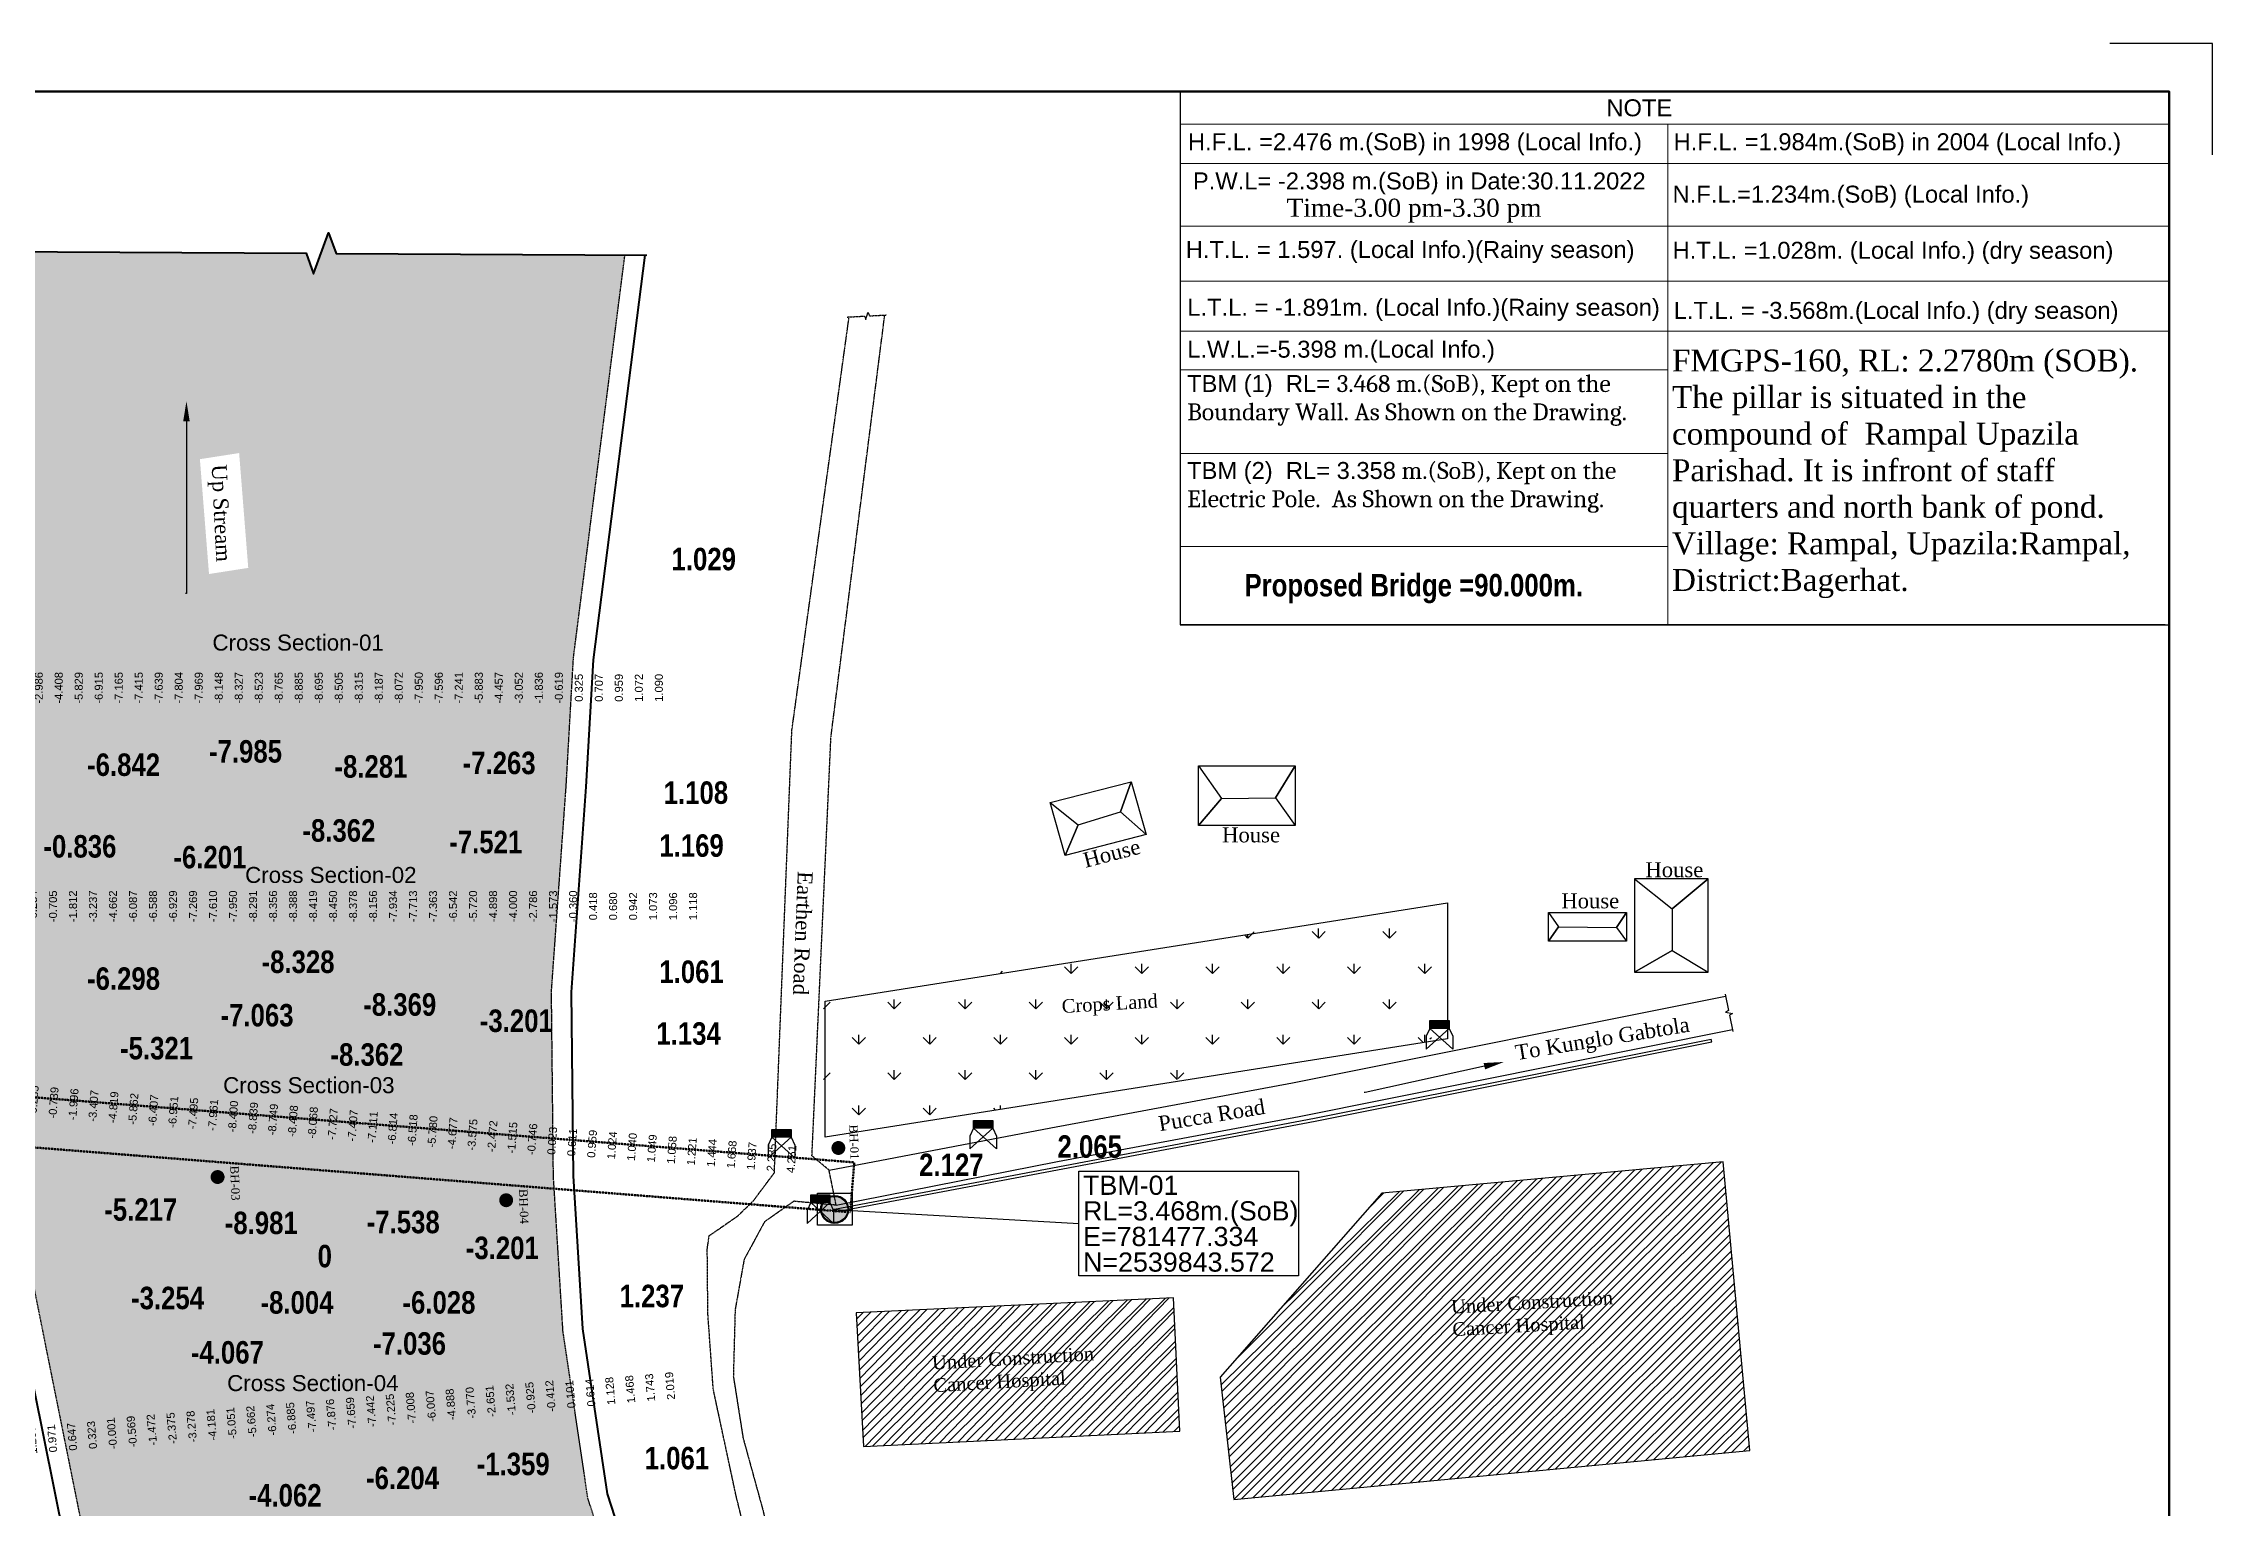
# Model space of a CAD drawing. Header units: inches. Extents: x 215676 to 3518780154, y 2761699 to 325936546.
# Drawn here: x 111627439 to 111844314, y 9434674 to 9581144 of the extents above; entities that cross this region are included whole.
import ezdxf
from ezdxf import colors
from ezdxf.entities.mleader import LeaderData, LeaderLine
from ezdxf.enums import TextEntityAlignment as Align
from ezdxf.math import Vec2, Vec3

# ---------------------------------------------------------------- set-up
doc = ezdxf.new("R2010")
doc.units = ezdxf.units.IN
doc.header["$LTSCALE"] = 20
doc.header["$MEASUREMENT"] = 0
doc.linetypes.add('DASHED', pattern=[0.75, 0.5, -0.25])
doc.linetypes.add('DASHED2', pattern=[0.375, 0.25, -0.125])
for name, color, linetype in [('BM_TBM', 1, 'Continuous'), ('BORE HOLE', 1, 'Continuous'), ('Chainage_TXT', 7, 'Continuous'), ('Crops Land', 74, 'Continuous'), ('ELECTRIC POLE', 1, 'Continuous'), ('proposed', 1, 'Continuous'), ('RL', 1, 'Continuous'), ('Text', 7, 'Continuous')]:
    doc.layers.add(name, color=color, linetype=linetype)
for name, color, linetype, lineweight in [('Boundary wall', 3, 'Continuous', 30), ('BUILDING', 5, 'Continuous', 30), ('KATCHA ROAD', 7, 'Continuous', 20), ('KHAL+RIVER BANK', 160, 'Continuous', 18), ('Pucca Road', 1, 'Continuous', 30), ('SHED', 7, 'Continuous', 30), ('Water Body', 4, 'Continuous', 18), ('Water Line', 4, 'DASHED', 18)]:
    doc.layers.add(name, color=color, linetype=linetype, lineweight=lineweight)
doc.styles.add('MtXpl_Arial_Narrow', font='ARIALNB.TTF')
doc.styles.get("Standard").update_dxf_attribs({"font": 'times.ttf', "height": 1})
doc.styles.add('SWIS', font='times.ttf')
doc.styles.add('text', font='arial.ttf')
doc.styles.add('TR', font='times.ttf')
doc.dimstyles.get("Standard").update_dxf_attribs({"dimtxt": 0.18, "dimasz": 0.18, "dimexe": 0.18, "dimexo": 0.0625, "dimgap": 0.09, "dimtad": 0, "dimtih": 1, "dimtoh": 1, "dimdec": 4, "dimzin": 0, "dimdsep": 46, "dimtxsty": 'Standard', "dimcen": 0.09, "dimadec": 0, "dimazin": 0, "dimtfac": 1, "dimtdec": 4, "dimtofl": 0, "dimtmove": 0, "dimatfit": 3, "dimfxl": 1, "dimtolj": 1, "dimtzin": 0, "dimarcsym": 0})

# ---------------------------------------------------------------- blocks, each defined once
blk = doc.blocks.new('eeee')
at = {"layer": 'ELECTRIC POLE'}
for p, q in [((353314.0216475676, 2673551.64898157), (353315.7394676891, 2673551.64898157)), ((353314.0216475676, 2673550.959405303), (353314.0216475676, 2673551.64898157)), ((353315.7394676891, 2673551.64898157), (353315.7394676891, 2673550.959405303)), ((353314.0216475676, 2673550.959405303), (353313.699718081, 2673550.258974852)), ((353313.699718081, 2673549.118617038), (353315.7394676891, 2673550.959405303)), ((353313.699718081, 2673550.258974852), (353313.699718081, 2673549.118617038)), ((353315.7394676891, 2673550.959405303), (353314.0216475676, 2673550.959405303)), ((353316.0613971761, 2673549.118617038), (353314.0216475676, 2673550.959405303)), ((353315.7394676891, 2673550.959405303), (353316.0613971761, 2673550.258974852)), ((353316.0613971761, 2673550.258974852), (353316.0613971761, 2673549.118617038))]:
    blk.add_line(p, q, dxfattribs=at)
blk.add_solid([(353314.0216475676, 2673551.64898157), (353315.7394676891, 2673551.64898157), (353314.0216475676, 2673550.959405303), (353315.7394676891, 2673550.959405303)], dxfattribs=at)
blk = doc.blocks.new('jhg')
at = {"layer": 'RL', "lineweight": 5, "style": 'text'}
for s, p in [('1.489', (772845.2215620347, 2500598.103621385)), ('1.028', (772847.2215620347, 2500598.103621385)), ('0.568', (772849.2215620347, 2500598.103621385)), ('0.108', (772851.2215620347, 2500598.103621385)), ('-0.863', (772853.2215620347, 2500598.103621385)), ('-1.882', (772855.2215620347, 2500598.103621385)), ('-2.986', (772857.2215620347, 2500598.103621385)), ('-4.408', (772859.2215620347, 2500598.103621385)), ('-5.829', (772861.2215620347, 2500598.103621385)), ('-6.915', (772863.2215620347, 2500598.103621385)), ('-7.165', (772865.2215620347, 2500598.103621385)), ('-7.415', (772867.2215620347, 2500598.103621385)), ('-7.639', (772869.2215620347, 2500598.103621385)), ('-7.804', (772871.2215620347, 2500598.103621385)), ('-7.969', (772873.2215620347, 2500598.103621385)), ('-8.148', (772875.2215620347, 2500598.103621385)), ('-8.327', (772877.2215620347, 2500598.103621385)), ('-8.523', (772879.2215620347, 2500598.103621385)), ('-8.765', (772881.2215620347, 2500598.103621385)), ('-8.885', (772883.2215620347, 2500598.103621385)), ('-8.695', (772885.2215620347, 2500598.103621385)), ('-8.505', (772887.2215620347, 2500598.103621385)), ('-8.315', (772889.2215620347, 2500598.103621385)), ('-8.187', (772891.2215620347, 2500598.103621385)), ('-8.072', (772893.2215620347, 2500598.103621385)), ('-7.950', (772895.2215620347, 2500598.103621385)), ('-7.596', (772897.2215620347, 2500598.103621385)), ('-7.241', (772899.2215620347, 2500598.103621385)), ('-5.883', (772901.2215620347, 2500598.103621385)), ('-4.457', (772903.2215620347, 2500598.103621385)), ('-3.052', (772905.2215620347, 2500598.103621385)), ('-1.836', (772907.2215620347, 2500598.103621385)), ('-0.619', (772909.2215620347, 2500598.103621385)), ('0.325', (772911.2215620347, 2500598.103621385)), ('0.707', (772913.2215620347, 2500598.103621385)), ('0.959', (772915.2215620347, 2500598.103621385)), ('1.072', (772917.2215620347, 2500598.103621385)), ('1.090', (772919.2215620347, 2500598.103621385))]:
    blk.add_text(s, height=0.8, rotation=90, dxfattribs=at).set_placement(p, align=Align.MIDDLE_CENTER)
blk = doc.blocks.new('zxbzcbzb')
at = {"layer": 'RL', "lineweight": 5, "style": 'text'}
for s, p in [('1.044', (772845.8975965708, 2500599.668045709)), ('1.389', (772847.8975965708, 2500599.668045709)), ('1.733', (772849.8975965708, 2500599.668045709)), ('0.709', (772851.8975965708, 2500599.668045709)), ('0.137', (772853.8975965708, 2500599.668045709)), ('-0.284', (772855.8975965708, 2500599.668045709)), ('-0.705', (772857.8975965708, 2500599.668045709)), ('-1.812', (772859.8975965708, 2500599.668045709)), ('-3.237', (772861.8975965708, 2500599.668045709)), ('-4.662', (772863.8975965708, 2500599.668045709)), ('-6.087', (772865.8975965708, 2500599.668045709)), ('-6.588', (772867.8975965708, 2500599.668045709)), ('-6.929', (772869.8975965708, 2500599.668045709)), ('-7.269', (772871.8975965708, 2500599.668045709)), ('-7.610', (772873.8975965708, 2500599.668045709)), ('-7.950', (772875.8975965708, 2500599.668045709)), ('-8.291', (772877.8975965708, 2500599.668045709)), ('-8.356', (772879.8975965708, 2500599.668045709)), ('-8.388', (772881.8975965708, 2500599.668045709)), ('-8.419', (772883.8975965708, 2500599.668045709)), ('-8.450', (772885.8975965708, 2500599.668045709)), ('-8.378', (772887.8975965708, 2500599.668045709)), ('-8.156', (772889.8975965708, 2500599.668045709)), ('-7.934', (772891.8975965708, 2500599.668045709)), ('-7.713', (772893.8975965708, 2500599.668045709)), ('-7.363', (772895.8975965708, 2500599.668045709)), ('-6.542', (772897.8975965708, 2500599.668045709)), ('-5.720', (772899.8975965708, 2500599.668045709)), ('-4.898', (772901.8975965708, 2500599.668045709)), ('-4.000', (772903.8975965708, 2500599.668045709)), ('-2.786', (772905.8975965708, 2500599.668045709)), ('-1.573', (772907.8975965708, 2500599.668045709)), ('-0.360', (772909.8975965708, 2500599.668045709)), ('0.418', (772911.8975965708, 2500599.668045709)), ('0.680', (772913.8975965708, 2500599.668045709)), ('0.942', (772915.8975965708, 2500599.668045709)), ('1.073', (772917.8975965708, 2500599.668045709)), ('1.096', (772919.8975965708, 2500599.668045709)), ('1.118', (772921.8975965708, 2500599.668045709))]:
    blk.add_text(s, height=0.8, rotation=90, dxfattribs=at).set_placement(p, align=Align.MIDDLE_CENTER)
blk = doc.blocks.new('sdbfndn')
at = {"layer": 'RL', "lineweight": 5, "style": 'text'}
for s, p in [('2.169', (772886.1474310823, 2500595.00364748)), ('1.720', (772888.1474310823, 2500595.00364748)), ('0.913', (772890.1474310823, 2500595.00364748)), ('0.270', (772892.1474310823, 2500595.00364748)), ('-0.235', (772894.1474310823, 2500595.00364748)), ('-0.739', (772896.1474310823, 2500595.00364748)), ('-1.996', (772898.1474310823, 2500595.00364748)), ('-3.407', (772900.1474310823, 2500595.00364748)), ('-4.819', (772902.1474310823, 2500595.00364748)), ('-5.862', (772904.1474310823, 2500595.00364748)), ('-6.407', (772906.1474310823, 2500595.00364748)), ('-6.951', (772908.1474310823, 2500595.00364748)), ('-7.495', (772910.1474310823, 2500595.00364748)), ('-7.961', (772912.1474310823, 2500595.00364748)), ('-8.400', (772914.1474310823, 2500595.00364748)), ('-8.839', (772916.1474310823, 2500595.00364748)), ('-8.749', (772918.1474310823, 2500595.00364748)), ('-8.408', (772920.1474310823, 2500595.00364748)), ('-8.068', (772922.1474310823, 2500595.00364748)), ('-7.727', (772924.1474310823, 2500595.00364748)), ('-7.407', (772926.1474310823, 2500595.00364748)), ('-7.111', (772928.1474310823, 2500595.00364748)), ('-6.814', (772930.1474310823, 2500595.00364748)), ('-6.518', (772932.1474310823, 2500595.00364748)), ('-5.780', (772934.1474310823, 2500595.00364748)), ('-4.677', (772936.1474310823, 2500595.00364748)), ('-3.575', (772938.1474310823, 2500595.00364748)), ('-2.472', (772940.1474310823, 2500595.00364748)), ('-1.515', (772942.1474310823, 2500595.00364748)), ('-0.746', (772944.1474310823, 2500595.00364748)), ('0.023', (772946.1474310823, 2500595.00364748)), ('0.611', (772948.1474310823, 2500595.00364748)), ('0.959', (772950.1474310823, 2500595.00364748)), ('1.024', (772952.1474310823, 2500595.00364748)), ('1.040', (772954.1474310823, 2500595.00364748)), ('1.049', (772956.1474310823, 2500595.00364748)), ('1.058', (772958.1474310823, 2500595.00364748)), ('1.221', (772960.1474310823, 2500595.00364748)), ('1.444', (772962.1474310823, 2500595.00364748)), ('1.668', (772964.1474310823, 2500595.00364748)), ('1.937', (772966.1474310823, 2500595.00364748)), ('2.235', (772968.1474310823, 2500595.00364748)), ('4.251', (772970.1474310823, 2500595.00364748))]:
    blk.add_text(s, height=0.8, rotation=90, dxfattribs=at).set_placement(p, align=Align.MIDDLE_CENTER)
blk = doc.blocks.new('dfgnfgjm')
at = {"layer": 'RL', "lineweight": 5, "style": 'text'}
for s, p in [('1.809', (773051.0267442473, 2500607.305582792)), ('1.860', (773053.0267442473, 2500607.305582792)), ('1.765', (773055.0267442473, 2500607.305582792)), ('1.512', (773057.0267442473, 2500607.305582792)), ('1.260', (773059.0267442473, 2500607.305582792)), ('0.971', (773061.0267442473, 2500607.305582792)), ('0.647', (773063.0267442473, 2500607.305582792)), ('0.323', (773065.0267442473, 2500607.305582792)), ('-0.001', (773067.0267442473, 2500607.305582792)), ('-0.569', (773069.0267442473, 2500607.305582792)), ('-1.472', (773071.0267442473, 2500607.305582792)), ('-2.375', (773073.0267442473, 2500607.305582792)), ('-3.278', (773075.0267442473, 2500607.305582792)), ('-4.181', (773077.0267442473, 2500607.305582792)), ('-5.051', (773079.0267442473, 2500607.305582792)), ('-5.662', (773081.0267442473, 2500607.305582792)), ('-6.274', (773083.0267442473, 2500607.305582792)), ('-6.885', (773085.0267442473, 2500607.305582792)), ('-7.497', (773087.0267442473, 2500607.305582792)), ('-7.876', (773089.0267442473, 2500607.305582792)), ('-7.659', (773091.0267442473, 2500607.305582792)), ('-7.442', (773093.0267442473, 2500607.305582792)), ('-7.225', (773095.0267442473, 2500607.305582792)), ('-7.008', (773097.0267442473, 2500607.305582792)), ('-6.007', (773099.0267442473, 2500607.305582792)), ('-4.888', (773101.0267442473, 2500607.305582792)), ('-3.770', (773103.0267442473, 2500607.305582792)), ('-2.651', (773105.0267442473, 2500607.305582792)), ('-1.532', (773107.0267442473, 2500607.305582792)), ('-0.925', (773109.0267442473, 2500607.305582792)), ('-0.412', (773111.0267442473, 2500607.305582792)), ('0.101', (773113.0267442473, 2500607.305582792)), ('0.614', (773115.0267442473, 2500607.305582792)), ('1.128', (773117.0267442473, 2500607.305582792)), ('1.468', (773119.0267442473, 2500607.305582792)), ('1.743', (773121.0267442473, 2500607.305582792)), ('2.019', (773123.0267442473, 2500607.305582792))]:
    blk.add_text(s, height=0.8, rotation=90, dxfattribs=at).set_placement(p, align=Align.MIDDLE_CENTER)

msp = doc.modelspace()

# ---------------------------------------------------------------- hatches: boundary and pattern name
at = {"layer": 'BM_TBM', "ltscale": 0.2}
h = msp.add_hatch(color=2, dxfattribs=at)
h.set_gradient(color1=(255, 255, 0), color2=(255, 255, 92), one_color=1, tint=0.6800000071525574)
edge = h.paths.add_edge_path()
edge.add_ellipse((111706546.0034332, 9464502.897827148), major_axis=(941.6691610913823, 941.6691610913823), ratio=0.9999999985270128, start_angle=0, end_angle=360)
h = msp.add_hatch(color=2, dxfattribs=at)
h.set_gradient(color1=(255, 255, 0), color2=(255, 255, 92), one_color=1, tint=0.6800000071525574)
edge = h.paths.add_edge_path()
edge.add_ellipse((111706546.0034332, 9464502.897827148), major_axis=(941.6691610913823, 941.6691610913823), ratio=0.9999999985270128, start_angle=0, end_angle=360)
at = {"layer": 'BORE HOLE', "ltscale": 0.2}
for points in [[(111707565.9668884, 9470917.236291885, 1), (111706279.7882843, 9470382.62396431, 1)], [(111645499.7193451, 9468011.956142426, 1), (111644213.540741, 9467477.34381485, 1)], [(111674349.7545929, 9465690.551605225, 1), (111673063.576004, 9465155.939277649, 1)]]:
    msp.add_hatch(color=256, dxfattribs=at).paths.add_polyline_path(points)
at = {"layer": 'BUILDING', "lineweight": 20, "ltscale": 0.2}
h = msp.add_hatch(dxfattribs=at)
h.set_pattern_fill('ANSI32', color=256, scale=3371.745232298785, style=0)
h.set_pattern_definition([(45, (-660745079.9965668, -2491106631.102173), (-894.0689693219556, 894.0689693219558), []), (45, (-660744483.9505768, -2491106631.102173), (-894.0689693219556, 894.0689693219558), [])])
h.paths.add_polyline_path([(111745105.2089996, 9447738.414318085), (111746448.6653748, 9435488.012458801), (111798052.6322174, 9440387.501699448), (111795373.8406525, 9469259.538835526), (111761245.126297, 9466129.5817585)])
h.paths.add_polyline_path([(111740425.2578125, 9455676.565038681), (111708698.0015106, 9454155.607416153), (111709422.0135193, 9440791.67432785), (111741066.1085052, 9442308.385976791)])
h.paths.add_polyline_path([(111767990.7400581, 9450956.637590596), (111784543.9204141, 9451925.646982515), (111784240.7724339, 9457104.196573956), (111767687.5920779, 9456135.187182037)], flags=24)
h.paths.add_polyline_path([(111716099.0299904, 9445356.835012624), (111732652.2103463, 9446325.844404543), (111732349.0623661, 9451504.393995984), (111715795.8820102, 9450535.384604065)], flags=24)
at = {"layer": 'Crops Land'}
h = msp.add_hatch(dxfattribs=at)
h.set_pattern_fill('GRASS', color=256, scale=5000)
h.set_pattern_definition([(90, (-660745079.9965668, -2491106631.102173), (-3535.533904999999, 3535.533904999999), [937.5, -6133.567814999999]), (45, (-660745079.9965668, -2491106631.102173), (-3535.533905932738, 3535.533905932738), [937.5000000000001, -4062.5]), (135, (-660745079.9965668, -2491106631.102173), (-3535.533905932738, -3535.533905932738), [937.5, -4062.5])])
h.paths.add_polyline_path([(111767830.3984222, 9481578.420684814), (111767830.3984222, 9495168.9920578), (111705602.7462311, 9485337.514032364), (111705602.7462311, 9471746.942659378)])
h.paths.add_polyline_path([(111728928.264605, 9483318.754916176), (111738987.9740047, 9483907.641926331), (111738818.8435309, 9486796.826757574), (111728759.1341311, 9486207.939747421)], flags=24)
at = {"layer": 'Water Line', "linetype": 'Continuous', "lineweight": 9, "ltscale": 15, "true_color": 0x7aafdf}
h = msp.add_hatch(dxfattribs=at)
h.set_pattern_fill('ANSI33', color=143, scale=8000, angle=25)
h.set_pattern_definition([(70, (-660745079.9965668, -2491106631.102173), (-1879.385241571816, 684.0402866513374), []), (70, (-660743798.2837982, -2491106033.429696), (-1879.385241571816, 684.0402866513374), [999.9999999999994, -499.9999999999997])])
h.paths.add_polyline_path([(111680436.0011749, 9519671.77158928), (111685580.553421, 9559962.20834732), (111656696.2905273, 9560134.175106049), (111655958.5717316, 9562199.211807251), (111654434.0624847, 9558086.999031067), (111653696.343689, 9560152.035736084), (111624817.3181458, 9560323.97131157), (111622829.4805298, 9546872.626403809), (111621208.5013123, 9536275.814277649), (111620512.6312256, 9516954.05693245), (111621475.2111053, 9499864.423732758), (111622996.6079865, 9478205.075429916), (111623166.2949829, 9477079.740093231), (111678380.8221588, 9472777.00863266), (111678237.7619171, 9486312.969892502), (111679710.7558441, 9506906.403596878)])
h.paths.add_polyline_path([(111678380.8221588, 9472777.00863266), (111623166.2949829, 9477079.740093231), (111624143.2457275, 9470600.76817894), (111678569.2661438, 9465606.586093903), (111678433.3370361, 9467808.19706726)])
h.paths.add_polyline_path([(111678569.2661438, 9465606.586093903), (111624143.2457275, 9470600.76817894), (111625419.3378296, 9462137.941532135), (111631497.4082794, 9431945.098218918), (111636723.6602783, 9411331.420240402), (111648005.3448639, 9386104.331453323), (111661974.6630707, 9363128.535959244), (111682853.5872955, 9370164.3794384), (111684222.349884, 9368451.167675018), (111684327.7465057, 9372835.607656479), (111685696.5091095, 9371122.39589119), (111706603.1754608, 9378167.588001251), (111695138.5572205, 9400833.997255325), (111686544.9447479, 9421150.038619995), (111681881.9163513, 9435594.815158844), (111679388.6449127, 9452335.306316376)])
h.paths.add_polyline_path([(111643087.6606293, 9539550.192918777), (111643998.3086243, 9528063.528446198), (111647921.2411346, 9528675.941785812), (111647010.5931396, 9540162.606258392)], flags=16)

# ---------------------------------------------------------------- linework, layer by layer
at = {"lineweight": 25}
for p, q in [((111839973.5179138, 9576324.67250061, 1.452741127394574e-06), (111741087.6460571, 9576323.763153076, 1.452741127394574e-06)), ((111741087.6460571, 9576323.763153076, 1.452741127394574e-06), (111741088.1562805, 9522985.668359756, 1.452741127394574e-06)), ((111839974.0281372, 9522986.57770729, 1.452741127394574e-06), (111839973.5179138, 9576324.67250061, 1.452741127394574e-06)), ((111741088.1562805, 9522985.668359756, 1.452741127394574e-06), (111839974.0281372, 9522986.57770729, 1.452741127394574e-06))]:
    msp.add_line(p, q, dxfattribs=at)
at = {"lineweight": 15}
for p, q in [((111741087.6772308, 9573072.427505493, 1.488188772214016e-06), (111839973.5478821, 9573073.336854935, 1.488188772214016e-06)), ((111789837.6040802, 9573072.875528336, 1.488188772214016e-06), (111789837.8338623, 9546048.50261879, 1.488188772214016e-06)), ((111741087.7123108, 9569135.902507782, 1.488188772214016e-06), (111839973.5841675, 9569136.811853409, 1.488188772214016e-06)), ((111741087.7701416, 9562861.723930359, 1.488188772214016e-06), (111839973.6419983, 9562862.6332798, 1.488188772214016e-06)), ((111741087.8208923, 9557355.521913528, 1.488188772214016e-06), (111839973.692749, 9557356.431264877, 1.488188772214016e-06)), ((111741087.8670044, 9552351.580732346, 1.488188772214016e-06), (111839973.7388611, 9552352.49007988, 1.488188772214016e-06)), ((111741087.9156647, 9548498.307815552, 1.488188772214016e-06), (111789837.811264, 9548498.783569336, 1.488188772214016e-06)), ((111789837.8338623, 9546048.50261879, 1.488188772214016e-06), (111789838.0464325, 9522986.116380692, 1.488188772214016e-06)), ((111741087.9928284, 9540128.284542084, 1.488188772214016e-06), (111789837.8884277, 9540128.760295868, 1.488188772214016e-06)), ((111741088.0642853, 9530815.17103386, 1.488188772214016e-06), (111789837.9742737, 9530815.646783829, 1.488188772214016e-06))]:
    msp.add_line(p, q, dxfattribs=at)
msp.add_lwpolyline([(111487173.5179138, 9326844.67250061), (111839973.5179138, 9326844.67250061), (111839973.5179138, 9576324.67250061), (111487173.5179138, 9576324.67250061)], close=True)
at = {"lineweight": 50}
msp.add_lwpolyline([(111487173.5179138, 9326844.67250061), (111839973.5179138, 9326844.67250061), (111839973.5179138, 9576324.67250061), (111487173.5179138, 9576324.67250061)], close=True, dxfattribs=at)
at = {"lineweight": 25}
msp.add_lwpolyline([(111741087.477478, 9522987.152210236), (111839554.4392395, 9522986.91495514), (111741087.4774933, 9522987.152210236), (111813503.6193848, 9522986.977724075)], dxfattribs=at)
at = {"elevation": -10495.00355915564}
msp.add_lwpolyline([(111730957.7444305, 9468323.768770218), (111752915.238266, 9468323.768770218), (111752915.238266, 9457869.47857666), (111730957.7444305, 9457869.47857666)], close=True, dxfattribs=at)
at = {"layer": 'BM_TBM', "elevation": -8464.184627298235}
msp.add_lwpolyline([(111704845.8371124, 9466121.459415436), (111708288.8166962, 9466121.459415436), (111708288.8166962, 9462926.163633347), (111704845.8371124, 9462926.163633347)], close=True, dxfattribs=at)
at = {"layer": 'BM_TBM'}
for major_axis, ratio, start_param, end_param in [((941.6691610913823, 941.6691610913823), 0.9999999985270126, 5.497787143045644, 11.78097245022523), ((941.6691610913823, 941.6691610913823), 0.9999999985270126, 5.497787143045644, 11.78097245022523), ((-987.5904524701356, 987.5904524701365), 0.9999999992006499, 3.926990817386916, 10.2101761245665), ((-987.5904524701356, 987.5904524701365), 0.9999999992006499, 3.926990817386916, 10.2101761245665), ((972.2833554080814, 972.2833554080814), 0.999999998828293, 5.497787143196285, 11.78097245037587), ((972.2833554080814, 972.2833554080814), 0.999999998828293, 5.497787143196285, 11.78097245037587), ((956.9762582384941, 956.9762582384941), 0.9999999986687579, 5.497787143116517, 11.7809724502961), ((956.9762582384941, 956.9762582384941), 0.9999999986687579, 5.497787143116517, 11.7809724502961), ((-926.3620634861194, 926.3620634861194), 0.9999999998729082, 3.926990817050788, 10.21017612423037), ((-926.3620634861194, 926.3620634861194), 0.9999999998729082, 3.926990817050788, 10.21017612423037)]:
    msp.add_ellipse((111706546.0034332, 9464502.897827148, 3468), major_axis=major_axis, ratio=ratio, start_param=start_param, end_param=end_param, dxfattribs=at)
msp.add_point((111706546.0034332, 9464502.897827148, 3468), dxfattribs=at)
msp.add_point((111706546.0034332, 9464502.897827148, 3468), dxfattribs=at)
at = {"layer": 'Boundary wall', "lineweight": 30}
msp.add_lwpolyline([(111794183.010498, 9481509.952358246), (111754530.3593292, 9473589.964931488), (111706545.6561737, 9464502.703044891), (111706592.1739349, 9464257.068971634), (111754578.1025848, 9473344.56293869), (111794231.9768372, 9481264.794662476)], close=True, dxfattribs=at)
at = {"layer": 'BUILDING', "lineweight": 30}
for points in [[(111761245.126297, 9466129.5817585), (111745105.2089996, 9447738.414318085), (111746448.6653748, 9435488.012458801), (111798052.6322174, 9440387.501699448), (111795373.8406525, 9469259.538835526)], [(111740425.2578125, 9455676.565038681), (111708698.0015106, 9454155.607416153), (111709422.0135193, 9440791.67432785), (111741066.1085052, 9442308.385976791), (111740425.2578125, 9455676.565038681)]]:
    msp.add_lwpolyline(points, close=True, dxfattribs=at)
at = {"layer": 'Crops Land'}
msp.add_lwpolyline([(111705602.7462311, 9485337.514032364), (111767830.3984222, 9495168.9920578), (111767830.3984222, 9481578.420684814), (111705602.7462311, 9471746.942659378)], close=True, dxfattribs=at)
at = {"layer": 'Defpoints', "color": 1, "linetype": 'Continuous', "lineweight": 30}
msp.add_lwpolyline([(111844309.7972412, 9569990.54714775), (111844314.4980621, 9581140.052480698), (111834050.0474243, 9581144.380126953)], dxfattribs=at)
at = {"layer": 'KATCHA ROAD', "linetype": 'DASHED2', "lineweight": 25, "ltscale": 2}
for points in [[(111700520.600174, 9468172.460271835), (111702272.032486, 9512430.399902344), (111707994.5672455, 9553779.438709259)], [(111706701.3179474, 9464927.77528572), (111705988.0972443, 9468440.157554626), (111704281.2475433, 9469860.611749649), (111706178.1268005, 9511746.146007538), (111711557.4068451, 9553966.781808853)], [(111707814.815567, 9553769.986913681), (111709526.331955, 9553859.98276329), (111709669.1932373, 9553523.585638046), (111709882.780838, 9554222.63488388), (111710025.6421509, 9553886.23775673), (111711737.1585083, 9553976.233606339)]]:
    msp.add_lwpolyline(points, dxfattribs=at)
at = {"layer": 'KATCHA ROAD', "linetype": 'DASHED2', "lineweight": 25, "ltscale": 2, "elevation": 10989}
for points in [[(111698810.5949249, 9427368.533706665), (111696692.2112427, 9435876.074338913), (111694412.3507843, 9446528.847415924), (111693875.9087982, 9454052.360359192), (111693811.7774048, 9460536.820026398), (111694000.9243774, 9461873.809335709), (111696826.0074768, 9463823.1921978), (111698394.8115082, 9465325.4431324), (111700520.600174, 9468172.460271835), (111700520.600174, 9468172.460271835)], [(111706701.3179474, 9464927.77528572), (111702469.5643005, 9465319.22003746), (111699533.6104431, 9463265.225177765), (111697496.3858795, 9459500.46275711), (111696597.1848755, 9454468.756233215), (111696418.7017212, 9447816.331729889), (111697390.1707764, 9441642.417417526), (111699364.4543152, 9434459.241977692), (111700956.6189423, 9427924.747594833), (111715261.1249542, 9390756.990711212)]]:
    msp.add_lwpolyline(points, dxfattribs=at)
at = {"layer": 'KHAL+RIVER BANK', "lineweight": 40, "ltscale": 15}
for points in [[(111622617.3776093, 9560337.068986893), (111653696.343689, 9560152.035736084), (111654434.0624847, 9558086.999031067), (111655958.5717316, 9562199.211807251), (111656696.2905273, 9560134.175106049), (111687775.2566071, 9559949.141853333)], [(111660032.027771, 9362473.900798798), (111646231.0034332, 9385172.897827148), (111634827.4284973, 9410672.546899796), (111629546.5417786, 9431501.718137741), (111623449.0007172, 9461791.281930923), (111621007.0995636, 9477985.556684494), (111619479.1556396, 9499738.112035751), (111618510.6039124, 9516933.769062042), (111619213.9693451, 9536463.644382477), (111620851.7098694, 9547170.030138016), (111622797.3744202, 9560335.997348785)], [(111708518.0686188, 9378812.874528885), (111696954.0034485, 9401675.897827148), (111688421.2044678, 9421848.170871735), (111683835.8228149, 9436052.419149399), (111681379.5294037, 9452544.629907608), (111680432.6852417, 9467880.435922623), (111680238.5170288, 9486252.090902328), (111681706.7046814, 9506778.32959938), (111682428.7949982, 9519488.164791107), (111687595.2598114, 9559950.21349144)]]:
    msp.add_lwpolyline(points, dxfattribs=at)
at = {"layer": 'proposed', "linetype": 'DASHED', "lineweight": 100, "ltscale": 2, "elevation": 3468}
msp.add_lwpolyline([(111618392.8577728, 9471347.257583618), (111708110.7020874, 9464226.273687363), (111708506.3123169, 9469210.598369598), (111618788.4679871, 9476331.582267761)], close=True, dxfattribs=at)
at = {"layer": 'Pucca Road', "ltscale": 0.5, "elevation": 9024}
for points in [[(111705988.0972443, 9468440.157554626), (111728154.9272156, 9472656.758369446), (111752316.7505188, 9477174.806869507), (111795607.9797363, 9485846.789548874)], [(111795571.0704346, 9486022.964754105), (111795908.3457184, 9484413.084754944), (111795597.8401031, 9484220.319005966), (111796321.3771973, 9484116.474924088), (111796010.8715668, 9483923.709178925), (111796348.1468506, 9482313.82917595)], [(111706701.3179474, 9464927.77528572), (111728828.0761261, 9469294.01540947), (111752995.4177551, 9473813.095788956), (111796311.2375488, 9482490.004383087)]]:
    msp.add_lwpolyline(points, dxfattribs=at)
at = {"layer": 'SHED', "lineweight": 30}
for points in [[(111742927.8340454, 9508877.095470428), (111752586.1991119, 9508877.095470428), (111752586.1991119, 9502908.41583252), (111742927.8340454, 9502908.41583252)], [(111728091.7836304, 9505196.411317825), (111736194.5773621, 9507285.448957443), (111737689.1714935, 9501996.93208313), (111729586.3777771, 9499907.894443512)], [(111793867.8955688, 9497568.601861954), (111786518.7011719, 9497568.601861954), (111786518.7011719, 9488235.110866547), (111793867.8955688, 9488235.110866547)], [(111777923.8701782, 9494208.543989182), (111785709.0443268, 9494208.543989182), (111785709.0443268, 9491346.27607727), (111777923.8701782, 9491346.27607727)]]:
    msp.add_lwpolyline(points, close=True, dxfattribs=at)
for points in [[(111742927.8340454, 9508877.095470428), (111745240.9339142, 9505623.526985168), (111742927.8340454, 9502908.41583252), (111745240.9339142, 9505623.526985168), (111750634.3822479, 9505678.102285385), (111752586.1991119, 9508877.095470428), (111750634.3822479, 9505678.102285385), (111752586.1991119, 9502908.41583252)], [(111728091.7836304, 9505196.411317825), (111730887.9051819, 9502974.483070374), (111729586.3777771, 9499907.894443512), (111730887.9051819, 9502974.483070374), (111735117.9358826, 9504268.604585648), (111736194.5773621, 9507285.448957443), (111735117.9358826, 9504268.604585648), (111737689.1714935, 9501996.93208313)], [(111786518.7011719, 9497568.601861954), (111790296.2884674, 9494574.492269516), (111793867.8955688, 9497568.601861954), (111790296.2884674, 9494574.492269516), (111790296.2884674, 9490410.86929512), (111786518.7011719, 9488235.110866547), (111790296.2884674, 9490410.86929512), (111793867.8955688, 9488235.110866547)], [(111777923.8701782, 9494208.543989182), (111778921.4982758, 9492786.10344696), (111777923.8701782, 9491346.27607727), (111778921.4982758, 9492786.10344696), (111784712.7328186, 9492696.742553711), (111785709.0443268, 9494208.543989182), (111784712.7328186, 9492696.742553711), (111785709.0443268, 9491346.27607727)]]:
    msp.add_lwpolyline(points, dxfattribs=at)
at = {"layer": 'Water Body', "linetype": 'DASHED2', "lineweight": 30, "ltscale": 15}
for points in [[(111661974.6630707, 9363128.535959244), (111648005.3448639, 9386104.331453323), (111636723.6602783, 9411331.420240402), (111631497.4082794, 9431945.098218918), (111625419.3378296, 9462137.941532135), (111622996.6079865, 9478205.075429916), (111621475.2111053, 9499864.423732758), (111620512.6312256, 9516954.05693245), (111621208.5013123, 9536275.814277649), (111622829.4805298, 9546872.626403809), (111624817.3181458, 9560323.97131157)], [(111706603.1754608, 9378167.588001251), (111695138.5572205, 9400833.997255325), (111686544.9447479, 9421150.038619995), (111681881.9163513, 9435594.815158844), (111679388.6449127, 9452335.306316376), (111678433.3370361, 9467808.19706726), (111678237.7619171, 9486312.969892502), (111679710.7558441, 9506906.403596878), (111680436.0011749, 9519671.77158928), (111685580.553421, 9559962.20834732)]]:
    msp.add_lwpolyline(points, dxfattribs=at)

# ---------------------------------------------------------------- block references
at = {"layer": 'Chainage_TXT', "xscale": 1000, "yscale": 1000, "zscale": 1000}
for name, p in [('jhg', (-661230249.9423676, -2491081424.155331)), ('zxbzcbzb', (-661229501.2609863, -2491104842.631633))]:
    msp.add_blockref(name, p, dxfattribs=at)
for name, p, rotation in [('sdbfndn', (-849181643.5792847, -2425106471.000172, 17825.1864751212), 355.6388684041351), ('dfgnfgjm', (-446610900.5220337, -2547710961.029019), 4.864204723822248)]:
    msp.add_blockref(name, p, dxfattribs=dict(at, rotation=rotation))
at = {"layer": 'Text', "xscale": 1123.915077434745, "yscale": 1123.915077434745, "zscale": 1123.915077434745}
for p in [(-285328907.3373413, -2995361620.487381, -3.045521168587584e-07), (-285374534.3373413, -2995371605.487381, -3.045521168587584e-07), (-285394686.337326, -2995372499.487382, -3.045521168587584e-07), (-285390803.337326, -2995379052.487381, -3.045521168587584e-07)]:
    msp.add_blockref('eeee', p, dxfattribs=at)

# ---------------------------------------------------------------- texts
at = {"color": 6, "lineweight": 13, "style": 'SWIS'}
msp.add_text(' Time-3.00 pm-3.30 pm', height=1807.890457848971, rotation=359.9994752229057, dxfattribs=at).set_placement((111751053.8935242, 9563798.085803986, -0.1415409296114944))
at = {"layer": 'RL', "style": 'MtXpl_Arial_Narrow'}
for s, p in [('1.029', (111690237.4776917, 9528437.242189407)), ('-6.842', (111631807.5882111, 9507866.009271622)), ('-7.985', (111643994.8777771, 9509199.008571625)), ('-8.281', (111656538.00177, 9507688.27466774)), ('-7.263', (111669347.993103, 9508043.740953445)), ('1.108', (111689455.0122833, 9505071.816841125)), ('-8.362', (111653335.4988708, 9501289.86985588)), ('-0.836', (111627440.4319, 9499699.347820282)), ('-7.521', (111668013.6225281, 9500134.602239609)), ('1.169', (111689020.9887848, 9499775.812421799)), ('-6.201', (111640436.547226, 9498623.868337631)), ('-6.298', (111631800.6889801, 9486470.076244354)), ('-8.328', (111649248.4948425, 9488152.977319717)), ('1.061', (111689020.9887848, 9487158.651563644)), ('-8.369', (111659412.7402191, 9483877.700170517)), ('-7.063', (111645147.1382294, 9482808.882341385)), ('-3.201', (111671070.4373169, 9482257.091262817)), ('-5.321', (111635103.3896179, 9479509.05771637)), ('1.134', (111688721.6929779, 9480981.42071724)), ('-8.362', (111656138.7852783, 9478874.332963943)), ('2.065', (111728828.003418, 9469668.897829056, 2073)), ('2.127', (111714992.4406281, 9467841.85534668)), ('-5.217', (111633522.2817688, 9463370.230060577)), ('-8.981', (111645572.5191193, 9462032.69336319)), ('-7.538', (111659765.0270233, 9462121.862670898)), ('0', (111654858.1828003, 9458714.015932083)), ('-3.201', (111669673.0005493, 9459535.955669403)), ('-3.254', (111636202.6252747, 9454523.064310074)), ('-8.004', (111649145.4725342, 9454077.217773438)), ('-6.028', (111663337.9804535, 9454077.217773438)), ('1.237', (111685049.3864899, 9454722.648441315)), ('-7.036', (111660392.3643341, 9449975.43545723)), ('-4.067', (111642183.1151276, 9449083.745298386)), ('1.061', (111687556.3638458, 9438505.217338562)), ('-6.204', (111659692.0613403, 9436523.405475616)), ('-1.359', (111670758.1336517, 9437918.288433075)), ('-4.062', (111647951.8774872, 9434782.51327324))]:
    msp.add_text(s, height=2248.172575987745, rotation=359.9994752229057, dxfattribs=at).set_placement(p)
at = {"layer": 'SHED', "color": 217, "true_color": 0x93278f, "insert": (111790263.0059814, 9550516.671380997), "char_height": 2194.671010990239, "width": 49120.86542600529, "attachment_point": 1, "rotation": 0.0005281156833594521, "style": 'TR'}
msp.add_mtext('FMGPS-160, RL: 2.2780m (SOB). \\P{\\C7;The pillar is situated in the compound of  Rampal Upazila Parishad. It is infront of staff quarters and north bank of pond. Village: Rampal, Upazila:Rampal, District:Bagerhat.}', dxfattribs=at)
at = {"layer": 'Text', "color": 3, "lineweight": 0, "style": 'text'}
msp.add_text('NOTE', height=1697.173087867455, rotation=359.9994752229057, dxfattribs=at).set_placement((111783703.5079346, 9573850.140609741, -0.141540965877951))
at = {"layer": 'Text', "lineweight": 0, "style": 'text'}
for s, p in [('H.F.L. =2.476 m.(SoB) in 1998 (Local Info.)', (111741868.0573578, 9570452.873083115, -0.1415436014430504)), ('H.F.L. =1.984m.(SoB) in 2004 (Local Info.)', (111790424.7121277, 9570452.873083115, -0.1415436014430504)), ('H.T.L. = 1.597. (Local Info.)(Rainy season)', (111741652.8340454, 9559674.690525055, -0.1415409274340362)), ('H.T.L. =1.028m. (Local Info.) (dry season)', (111790322.2180023, 9559596.918828964, -0.1415436326213104)), ('L.T.L. = -1.891m. (Local Info.)(Rainy season)', (111741807.3355865, 9553893.802721024, -0.1415409582880223)), ('L.T.L. = -3.568m.(Local Info.) (dry season)', (111790434.8712921, 9553582.97662735, -0.1415436013836313)), ('L.W.L.=-5.398 m.(Local Info.)', (111741798.3152924, 9549703.64464569, -28955.31700809582))]:
    msp.add_text(s, height=1697.173087867455, rotation=359.9994752229057, dxfattribs=at).set_placement(p)
at = {"layer": 'Text', "color": 6, "lineweight": 0, "style": 'text'}
msp.add_text('P.W.L= -2.398 m.(SoB) in Date:30.11.2022', height=1697.173087867455, rotation=359.9994752229057, dxfattribs=at).set_placement((111742366.6151581, 9566537.544528961, -0.1415436326213104))
at = {"layer": 'Text', "color": 234, "lineweight": 0, "style": 'text'}
msp.add_text('N.F.L.=1.234m.(SoB) (Local Info.)', height=1697.173087867455, rotation=359.9994752229057, dxfattribs=at).set_placement((111790322.2180023, 9565211.52161789, -0.1415436326213104))
at = {"layer": 'Text', "style": 'TR'}
for s, rotation, p in [('Up Stream', 272.7810089976654, (111645008.8473053, 9539029.470441818)), ('House', 14.50167887814438, (111731450.7134705, 9499397.514139175)), ('Earthen Road', 267.7337997931433, (111703617.9279175, 9498327.547462463)), ('To Kunglo Gabtola', 9.379357582566174, (111774604.4851379, 9480169.455005646)), ('Pucca Road', 9.379357582566174, (111738932.1175079, 9473063.719436646))]:
    msp.add_text(s, height=1500, rotation=rotation, dxfattribs=at).set_placement(p, align=Align.MIDDLE_LEFT)
at = {"layer": 'Text', "color": 3, "style": 'MtXpl_Arial_Narrow'}
msp.add_text('Proposed Bridge =90.000m.', height=2248.172575987745, rotation=359.9994752229057, dxfattribs=at).set_placement((111747521.3413544, 9525823.596036911, -2621.346912838768))
at = {"layer": 'Text', "color": 7, "lineweight": 5, "style": 'text'}
for s, p in [('Cross Section-01', (111644340.546875, 9520406.519836426)), ('Cross Section-02', (111647607.4503326, 9497162.98796463)), ('Cross Section-03', (111645406.3488617, 9476131.52289772)), ('Cross Section-04', (111645810.4634552, 9446332.016036987))]:
    msp.add_text(s, height=1600, rotation=359.991506850945, dxfattribs=at).set_placement(p)
at = {"layer": 'Text', "style": 'TR'}
for p in [(111745288.3143005, 9501970.897499084), (111787605.0278778, 9498487.22247696), (111779197.4420013, 9495373.460803986)]:
    msp.add_text('House', height=1500, dxfattribs=at).set_placement(p, align=Align.MIDDLE_LEFT)
at = {"layer": 'Text', "color": 6, "char_height": 1697.173087867455, "attachment_point": 1, "rotation": 359.99947518796097, "style": 'text'}
for s, insert, width in [('TBM (1) {\\C256; RL= \\Fcambria|c0;3.468 m.(SoB), Kept on the Boundary Wall. As Shown on the Drawing.}', (111741782.9875488, 9547965.8347435, 12489.10623884049), 48076.31786286527), ('TBM (2) {\\C256; RL= 3.358\\Fcambria|c0; m.(SoB), Kept on the Electric Pole.  As Shown on the Drawing.}', (111741783.072403, 9539269.46734047, 12489.10623849931), 49035.62112044426)]:
    msp.add_mtext(s, dxfattribs=dict(at, insert=insert, width=width))
at = {"layer": 'Text', "attachment_point": 1, "style": 'TR'}
for s, insert, char_height, rotation in [('Crops Land', (111729212.4281006, 9485500.526382446), 1355.448139022587, 3.3502238183543636), ('{\\C6;BH-01}', (111708847.8228607, 9473002.975185394), 850, 272.0751155470803), ('{\\C6;BH-03}', (111646971.6849365, 9468900.807722092), 850, 272.0751155470803), ('{\\C6;BH-04}', (111675832.5326996, 9466571.608249664), 850, 272.0751155470803), ('Under Construction Cancer Hospital', (111768140.8860474, 9455427.773817062), 1355.448139022587, 3.3502238183543636), ('Under Construction Cancer Hospital', (111716249.1759796, 9449827.97123909), 1355.448139022587, 3.3502238183543636)]:
    msp.add_mtext_dynamic_manual_height_columns(s, width=19617.59332777001, gutter_width=45000, heights=[0], dxfattribs=dict(at, insert=insert, char_height=char_height, rotation=rotation))
at = {"layer": 'Text', "color": 30, "true_color": 0xf26722, "insert": (111731382.4942627, 9467882.069080353, -10495.00355915564), "char_height": 1920, "width": 23360.58443852942, "attachment_point": 1, "line_spacing_factor": 0.8, "style": 'text'}
msp.add_mtext('{\\C1;TBM-01\\C256;\\PRL=3.468m.(SoB)\\PE=781477.334\\PN=2539843.572}', dxfattribs=at)

# ---------------------------------------------------------------- leaders
msp.add_leader([(111706545.6561737, 9464502.703044891, -13248.58462729823), (111730957.7444305, 9463096.623674393, -13248.58462729823)], dimstyle='Standard', override={"dimgap": 0.09, "dimtad": 0})
at = {"layer": 'Text'}
ml = msp.add_multileader_mtext('Standard', dxfattribs=at)
ml.set_content('', color=256)
ml.set_leader_properties()
ml.build(insert=Vec2(0, 0))
ml.multileader.update_dxf_attribs({"text_right_attachment_type": 6, "dogleg_length": 0.36, "arrow_head_size": 2000})
ctx = ml.context
ctx.base_point, ctx.char_height, ctx.arrow_head_size, ctx.landing_gap_size, ctx.plane_origin = Vec3(111641574.3172912, 9526604.87523079), 1000, 2000, 90, Vec3(111641741.9851074, 9545332.54436493)
ctx.right_attachment, ctx.text_align_type = 6, 2
notes = []
notes.append((ctx, [(1, (1, 1, 0), (111641754.3172913, 9526104.87523079), (-1, 0), 1.396982529655588e-08, [(0, [(111641741.9851074, 9545332.54436493)], 0, [])])]))
ctx.mtext.insert, ctx.mtext.alignment, ctx.mtext.flow_direction = Vec3(111641664.3172913, 9527104.87523079), 3, 5
ml = msp.add_multileader_mtext('Standard', dxfattribs=at)
ml.set_content('', color=256)
ml.set_leader_properties()
ml.build(insert=Vec2(0, 0))
ml.multileader.update_dxf_attribs({"text_right_attachment_type": 6, "dogleg_length": 0.36, "arrow_head_size": 2000})
ctx = ml.context
ctx.base_point, ctx.char_height, ctx.arrow_head_size, ctx.landing_gap_size, ctx.plane_origin = Vec3(111759406.525177, 9476706.988414764), 1000, 2000, 90, Vec3(111773458.7900391, 9479255.504041672)
ctx.right_attachment, ctx.text_align_type = 6, 2
notes.append((ctx, [(1, (1, 1, 0), (111759586.525177, 9476206.988414764), (-1, 0), 1.396982529655588e-08, [(0, [(111773458.7900391, 9479255.504041672)], 0, [])])]))
ctx.mtext.insert, ctx.mtext.alignment, ctx.mtext.flow_direction = Vec3(111759496.525177, 9477206.988414764), 3, 5
for ctx, leaders in notes:
    for number, flags, end, landing, length, lines in leaders:
        leader = LeaderData()
        leader.index, (leader.has_last_leader_line, leader.has_dogleg_vector, leader.attachment_direction) = number, flags
        leader.last_leader_point, leader.dogleg_vector, leader.dogleg_length = Vec3(end), Vec3(landing), length
        for number, points, colour, breaks in lines:
            line = LeaderLine()
            line.index, line.vertices, line.color, line.breaks = number, Vec3.list(points), colors.encode_raw_color(colour), breaks
            leader.lines.append(line)
        ctx.leaders.append(leader)

doc.saveas('drawing.dxf')
